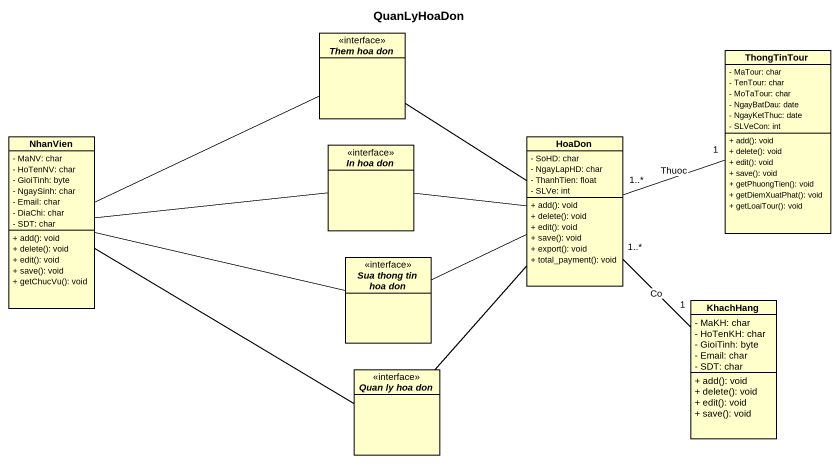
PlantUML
@startuml
title QuanLyHoaDon
hide circle
hide empty members
skinparam classAttributeIconSize 0
interface "Them hoa don" as Them_hoa_don
class ThongTinTour {
  - MaTour: char
  - TenTour: char
  - MoTaTour: char
  - NgayBatDau: date
  - NgayKetThuc: date
  - SLVeCon: int
  + add(): void
  + delete(): void
  + edit(): void
  + save(): void
  + getPhuongTien(): void
  + getDiemXuatPhat(): void
  + getLoaiTour(): void
}
class NhanVien {
  - MaNV: char
  - HoTenNV: char
  - GioiTinh: byte
  - NgaySinh: char
  - Email: char
  - DiaChi: char
  - SDT: char
  + add(): void
  + delete(): void
  + edit(): void
  + save(): void
  + getChucVu(): void
}
class HoaDon {
  - SoHD: char
  - NgayLapHD: char
  - ThanhTien: float
  - SLVe: int
  + add(): void
  + delete(): void
  + edit(): void
  + save(): void
  + export(): void
  + total_payment(): void
}
interface "In hoa don" as In_hoa_don
interface "Sua thong tin hoa don" as Sua_thong_tin_hoa_don
class KhachHang {
  - MaKH: char
  - HoTenKH: char
  - GioiTinh: byte
  - Email: char
  - SDT: char
  + add(): void
  + delete(): void
  + edit(): void
  + save(): void
}
interface "Quan ly hoa don" as Quan_ly_hoa_don
Them_hoa_don -- HoaDon
ThongTinTour "1" -left- "1..*" HoaDon : Thuoc
NhanVien -right- Them_hoa_don
NhanVien -right- In_hoa_don
NhanVien -right- Sua_thong_tin_hoa_don
NhanVien -right- Quan_ly_hoa_don
In_hoa_don -right- HoaDon
Sua_thong_tin_hoa_don -right- HoaDon
KhachHang "1" -up- "1..*" HoaDon : Co
Quan_ly_hoa_don -up- HoaDon
@enduml
